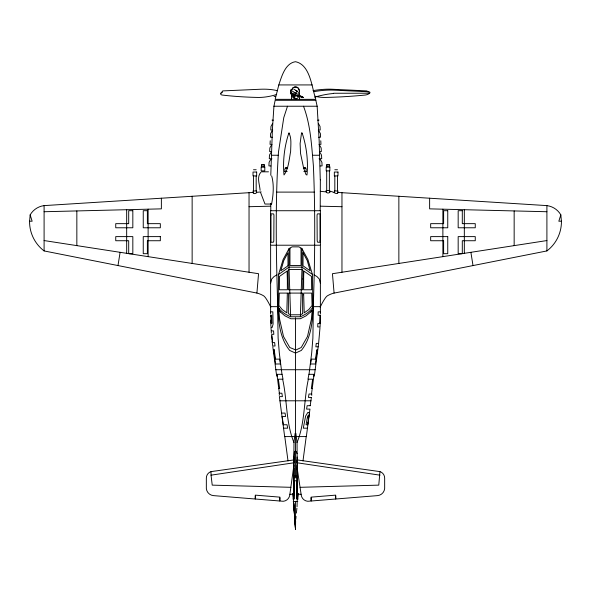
<?xml version="1.0" encoding="UTF-8"?>
<svg xmlns="http://www.w3.org/2000/svg" width="591" height="591" viewBox="0 0 591 591"><rect width="100%" height="100%" fill="white"/><g stroke="black" fill="none" stroke-linecap="round" stroke-linejoin="round"><path stroke-width="0.89" d="M335.695 495.915L335.695 499.011L335.688 495.14L311.08 497.142L311.235 500.998L311.117 497.866M297.096 456.961L297.059 499.033L298.1 499.033M312.89 306.781C312.661 321.829 311.169 338.34 301.307 350.441L295.5 353.086L289.693 350.441C279.831 338.333 278.339 321.829 278.11 306.781L278.568 274.453L283.089 259.575L288.992 248.693L292.065 246.861L298.935 246.861L302.008 248.693L307.911 259.575L312.432 274.453L312.89 306.781L311.775 308.65A43.165 19.252 0 0 1 300.368 316.754L290.632 316.754A43.165 19.252 0 0 1 279.225 308.65L278.11 306.781M293.897 462.036L293.897 459.916L211.039 471.618A6.767 6.767 0 0 0 206.34 478.06L206.34 488.506A7.809 7.809 0 0 0 213.484 495.62L283.215 501.279A7.203 7.203 0 0 0 289.753 495.14L293.875 465.413M297.14 468.094L301.247 495.14A7.203 7.203 0 0 0 307.785 501.279L377.516 495.62A7.809 7.809 0 0 0 384.66 488.506L384.66 478.06A6.767 6.767 0 0 0 379.961 471.618L297.103 459.916L297.103 462.036M289.885 494.268L293.697 494.268L293.712 491.579M293.89 462.775L293.897 462.044M293.638 499.033L293.897 459.916M293.875 459.65L294.399 451.908L295.5 451.243L296.276 451.546L297.059 453.674M293.697 494.268L293.86 468.146M292.9 499.033L293.941 499.033L293.941 494.327M320.256 315.254L320.123 323.528M293.83 459.961L293.993 441.824L295.116 433.417L295.884 433.417L297.059 443.065L297.362 499.033M293.609 493.596L293.55 501.53L295.5 529.115L295.618 521.321L295.197 524.077M297.059 495.007L297.214 482.64M277.6 306.655L278.117 338.111L279.321 353.086L281.996 374.317M270.774 175.276L272.421 129.119L273.936 106.232L275.155 100.307L315.882 100.307M313.267 306.655C314.907 259.589 315.446 212.442 313.363 165.377C311.583 145.578 310.622 124.996 303.508 106.232M300.368 316.754L302.008 267.139L302.008 248.693M279.883 497.866L279.765 500.998L279.92 497.142L255.312 495.14L255.305 499.011L255.305 495.915M270.227 140.761L270.043 144.337L271.978 144.44M293.941 483.349C293.269 479.781 297.731 479.781 297.059 483.349M297.391 493.596L297.037 506.716M319.997 327.687L318.615 343.393L316.266 343.393L315.845 346.799L318.187 346.799L318.534 344.11M270.804 307.202A61.708 61.523 88.6 0 0 265.92 298.366A12.071 12.034 88.6 0 0 263.771 295.921A25.472 25.42 73.4 0 0 257.698 293.262L256.915 293.062L258.548 273.714L44.096 240.559M293.941 477.912C293.55 475.127 297.45 475.127 297.059 477.912M296.896 508.194L296.416 513.084M260.646 192.696L264.982 204.043L271.594 204.043C273.367 194.875 274.158 184.747 271.668 175.882M295.788 519.171L296.069 516.423M379.961 471.618L378.772 485.137L300.058 487.316M308.613 417.704L308.709 415.872L308.029 415.85A2.054 0.598 -82 0 0 307.608 416.153L306.057 424.759L307.785 424.759M309.004 374.317L311.679 353.086L312.883 338.111L313.4 306.655M307.682 424.759L308.716 417.704M310.194 405.699L311.391 397.425M318.187 346.836L314.508 374.701L313.747 374.701M302.984 460.95L306.227 436.586M253.258 192.984L253.014 190.967L256.664 190.967L256.42 192.947L254.839 193.671L253.546 193.25L253.022 192.444L44.096 205.609A19.023 18.934 90 0 0 30.171 214.843L29.55 221.595A36.79 36.612 90 0 0 44.096 250.931L256.915 293.062M313.769 376.652L314.22 374.701M308.369 379.186C303.722 399.93 305.215 422.794 297.037 442.504M298.544 493.478L297.665 499.033M117.993 265.536L120.106 252.313M334.336 192.348L334.366 190.967L337.986 190.967C338.318 197.379 332.098 189.726 329.837 191.898C329.084 194.114 325.19 192.858 326.225 190.479M329.793 192.297L329.837 190.479L326.202 190.479M278.812 84.927L275.155 99.332L315.845 99.332C311.782 88.251 310.637 64.811 295.5 61.708C285.217 63.207 281.634 76.557 278.812 84.927L312.188 84.927M270.619 283.185L271.742 278.996L274.121 276.485L276.891 274.941M301.506 133.138L300.11 143.606L300.531 153.379L303.656 168.199L306.02 174.589L306.98 175.01C308.376 161.173 306.537 146.354 302.171 133.13L301.506 133.138L302.156 133.123M337.742 192.984L337.978 192.444L546.904 205.609A19.023 18.934 90 0 1 560.829 214.843L558.835 221.219L561.435 221.219M298.795 95.801C298.248 100.566 291.466 99.185 292.094 94.7M296.815 90.911L295.951 93.223L291.644 93.26A51.624 5.94 32.2 0 0 296.268 99.192M287.492 106.232L283.769 117.653L278.472 152.146C275.074 203.57 276.196 255.194 277.733 306.655M272.458 123.77L270.981 126.408L270.789 129.976L272.732 130.079M272.082 130.943L270.604 133.588L270.412 137.156L272.355 137.26M271.328 145.305L269.851 147.942L269.666 151.518L271.601 151.621M270.951 152.485L269.474 155.123L269.289 158.698L271.963 158.839M270.575 159.666L269.097 162.303L268.912 165.879L270.848 165.982M288.829 133.13C284.434 146.332 282.653 161.144 284.005 174.966C288.585 169.07 289.162 159.016 290.639 151.422C290.683 145.711 291.843 137.614 288.844 133.123L289.494 133.138M277.556 90.748A50.863 22.022 -16.1 0 0 260.129 89.256L222.755 90.911L220.812 93.408A4.366 1.891 -16.1 0 0 222.379 95.077A302.562 131.01 -16.1 0 0 257.794 97.441A29.58 12.81 -16.1 0 0 276.669 94.486M310.785 311.885L311.538 310.984M294.517 96.326L293.387 97.641L296.556 95.254M310.785 311.885L305.939 315.912L300.42 318.734L290.905 318.778L285.091 315.919L280.215 311.885M260.838 172.313C256.42 177.078 259.796 184.688 260.084 190.324M314.08 91.635A50.863 22.022 -16.1 0 1 334.078 90.15L368.814 91.804A2.637 1.145 -16.1 0 1 369.619 93.223L369.412 93.408A4.366 1.891 -16.1 0 1 364.957 95.077A302.562 131.01 -16.1 0 1 325.442 97.441A29.58 12.81 -16.1 0 1 315.343 96.222M278.568 274.453L288.992 267.139L302.008 267.139L312.432 274.453M311.612 310.94L312.196 310.112L311.346 319.443L307.483 336.523L301.225 347.508L295.914 349.983L289.775 347.508L283.517 336.523L279.654 319.443L278.804 310.112L280.215 311.885M320.196 307.202A61.708 61.523 -88.6 0 1 325.08 298.366A12.071 12.034 -88.6 0 1 327.229 295.921A25.472 25.42 -73.4 0 1 333.302 293.262L546.904 250.931A36.79 36.612 90 0 0 561.45 221.595L560.829 214.843M285.771 171.501C283.71 170.681 285.076 166.603 287.647 167.97M285.202 171.449L285.926 171.36M305.229 171.501C306.825 171.375 306.47 166.869 304.166 168.088M546.904 240.559L332.452 273.714L334.085 293.062M290.942 487.316L212.228 485.137L211.039 475.171L293.89 462.783M261.163 191.898L256.664 192.348M312.883 306.663L320.381 306.655M317.67 120.172L318.97 120.106M318.268 130.079L320.211 129.976L320.019 126.408L318.542 123.77M318.645 137.26L320.588 137.156L320.396 133.588L318.918 130.943M319.022 144.44L320.957 144.337L320.773 140.761M319.399 151.621L321.334 151.518L321.149 147.942L319.672 145.305M319.037 158.839L321.711 158.698L321.526 155.123L320.049 152.485M320.152 165.982L322.088 165.879L321.903 162.303L320.425 159.666M285.771 171.39L284.714 171.449L286.642 171.516M304.454 168.08L305.059 168.043L304.166 167.992M44.096 211.733L161.373 208.859L161.373 198.199M249.04 206.71L270.53 206.185M286.834 167.992L285.941 168.043L286.546 168.08M304.358 171.516L306.286 171.449L305.229 171.39M305.074 171.53L303.855 171.538M287.647 168.11L286.642 168.11M303.353 167.97L305.798 168.043M304.358 168.11L303.353 168.11M333.568 93.26L369.619 93.223M273.847 106.232L317.153 106.232L319.162 140.614L320.278 179.827M271.269 155.241L278.272 155.241M312.728 155.241L319.731 155.241M253.509 169.75L256.176 169.75M334.824 169.75L337.491 169.75M261.481 171.818L268.484 171.818M320.352 179.827L320.204 210.728M276.699 192.105L314.301 192.105M29.565 221.219L32.136 221.219L30.163 214.902M129.06 253.694L132.827 253.694L132.827 236.614L115.74 236.614L115.74 240.736L128.698 240.736L128.698 253.642M461.94 253.694L458.173 253.694L458.173 236.614L475.26 236.614L475.26 240.736L462.302 240.736L462.302 253.642M270.619 306.655L278.117 306.663M270.619 311.841L272.835 311.841L273.064 322.309A5.393 1.906 86.8 0 1 273.02 324.466L272.082 327.569L271.269 327.569A5.866 0.613 84.9 0 1 270.818 325.442L270.818 324.466A5.703 0.85 -90 0 0 270.877 322.309L270.818 320.167M320.381 311.841L318.165 311.841L318.128 315.247L320.1 315.254L319.938 323.528L317.869 323.528L317.699 326.934L320.063 326.934L320.241 322.198M275.834 369.73L315.166 369.73M277.253 374.701L276.492 374.701L272.813 346.836M278.789 388.538L279.676 388.538L278.346 379.186L283.023 379.186L282.084 374.317L276.928 374.317L279.484 393.946L279.225 395.394M312.211 388.538L311.324 388.538L312.654 379.186L307.977 379.186L308.916 374.317L314.072 374.317L311.516 393.946L311.775 395.394M278.937 393.214L281.877 393.214L282.417 396.627L279.388 396.627L284.655 436.586L306.345 436.586L309.965 409.112L306.589 409.112L307.143 405.699L310.297 405.699M311.959 394.02L308.997 394.02L308.458 397.425L311.287 397.425M279.935 400.801L311.065 400.801M281.552 413.079L285.054 413.079L285.608 416.485L282.232 416.485M283.215 424.759L287.034 424.759L287.699 428.172L283.547 428.172M307.453 428.172L303.301 428.172L305.613 416.071L307.845 412.444L309.307 412.444A5.696 0.48 -82.5 0 1 309.233 414.572L309.159 415.045A5.873 0.857 -82.5 0 0 308.79 417.15M297.125 465.413L297.303 494.268L301.115 494.268M293.225 501.53L297.775 501.53M287.145 171.538L285.926 171.53M286.834 168.088L285.202 168.043M320.47 206.185L341.96 206.71M546.904 211.733L429.627 208.859L429.627 198.199M305.074 171.36L305.798 171.449M272.03 120.106L273.33 120.172M320.292 191.299L326.269 191.898M297.11 462.783L379.961 475.171M295.5 90.423L297.908 91.671L298.795 93.592M301.757 96.577L291.311 94.759L302.673 97.101L291.149 94.102L290.528 90.091L291.171 93.836L303.176 97.389M291.149 94.102L302.976 97.271L291.171 93.836L290.491 90.068L303.272 97.441L291.26 93.607M293.816 89.175L297.162 91.11M314.109 274.941L316.879 276.485L319.258 278.996L320.381 283.185M276.78 374.701L277.231 376.652M368.274 92.063L366.93 90.911L332.415 89.256A50.863 22.022 -16.1 0 0 313.053 90.63M293.963 442.504C285.785 422.794 287.278 399.93 282.631 379.186M315.845 100.307L317.153 106.232M293.335 499.033L292.456 493.478M470.894 252.313L473.007 265.536M284.773 436.586L288.016 460.95M299.452 90.911L298.292 88.118A3.812 3.664 27.4 0 0 295.5 86.958A3.812 3.664 -27.4 0 0 292.708 88.118L291.688 89.884A3.952 3.952 0 0 1 299.452 90.911L299.452 99.332M282.121 416.485L283.318 424.759M272.266 341.384L272.407 342.588M272.148 341.384L272.71 345.994L275.051 345.994L274.638 342.588L272.554 342.588L272.126 338.65L271.734 334.314L273.818 334.314L273.574 330.908L271.232 330.908L271.365 333.169M308.436 419.846L308.192 417.276M307.926 422.72L307.985 423.252M272.163 340.364L271.72 335.91M294.931 516.423L295.212 519.171M271.535 203.467L271.594 204.043M294.584 513.084L294.104 508.194M293.963 506.716L293.624 502.535M271.003 327.687L271.203 330.428M293.683 503.392L295.5 529.211M293.661 503.089L295.5 529.292L295.5 501.53M290.632 316.754L288.992 267.139L288.992 248.693M270.752 316.702L270.744 315.254M293.786 482.64L293.941 495.007M270.781 203.319L270.796 210.728M297.103 462.044L297.11 462.775M297.288 491.579L297.303 494.268M297.059 494.327L297.088 499.033M293.904 456.961L293.941 499.033M546.904 205.609L546.904 250.931M514.155 210.928L514.155 245.627M464.327 209.709L464.327 253.325M442.881 209.184L442.881 256.642M398.859 196.256L398.859 263.446M341.96 192.666L341.96 272.244M337.491 175.933L337.491 190.967M334.824 175.933L334.824 190.967M329.364 166.972L329.364 164.682L326.697 164.682L326.697 166.972M329.364 170.865L329.364 190.479M329.121 164.682L329.121 167.334M326.941 164.682L326.941 167.334M326.697 170.865L326.697 190.479M320.381 244.785L320.381 210.728L270.619 210.728L270.619 244.785M320.381 313.954L320.381 245.213L270.626 245.213L270.619 313.954M301.033 248.131L301.033 265.477L289.967 265.477L289.967 248.131M295.5 317.766L295.5 477.897M291.548 93.437L291.548 99.332M264.303 166.972L264.303 164.682L261.636 164.682L261.636 166.972M264.059 164.682L264.059 167.334M261.879 164.682L261.879 167.334M256.176 175.933L256.176 190.967M253.509 175.933L253.509 190.967M249.04 192.666L249.04 272.244M211.039 471.618L211.039 475.171M192.141 196.256L192.141 263.446M148.119 209.184L148.119 256.642M126.673 209.709L126.673 253.325M76.845 210.928L76.845 245.627M44.096 205.609L44.096 250.931M220.923 93.223A2.637 1.145 -16.1 0 1 222.43 92.203M274.039 96.289A51.624 25.117 -9.3 0 1 275.554 96.71M314.789 97.123A51.624 19.636 -22.8 0 1 333.346 93.504M287.359 279.898L287.352 289.775L279.344 289.775L279.499 276.403L287.078 271.084L287.359 279.898M302.673 313.681L300.435 314.781L290.565 314.781L288.327 313.71L288.43 293.092L302.57 293.092L302.681 313.703M302.814 278.967L302.622 289.775L288.378 289.775L287.972 270.464L289.073 269.555L301.927 269.555L303.028 270.464L302.814 278.967M303.663 276.027L303.648 289.775L311.656 289.775L311.501 276.403L303.922 271.084L303.663 276.027M303.678 294.828L304.195 312.861L308.82 309.529L312.092 305.488L311.693 293.092L303.663 293.092L303.678 294.828M270.914 215.582L270.966 241.667L271.099 242.236L273.16 242.236A2.113 0.665 -89.7 0 0 273.618 241.667A1.906 0.598 -89.7 0 0 273.818 240.293L273.951 215.804A1.884 0.591 -89.7 0 0 273.825 214.622L273.766 214.43A2.113 0.68 -89.8 0 0 273.301 213.861L271.106 213.861L270.914 215.582M303.072 252.8L303.013 265.824L310.179 270.789L307.209 260.483L303.072 252.8M320.086 240.293L319.901 242.236L317.84 242.236A2.113 0.665 89.7 0 1 317.382 241.667A1.906 0.598 89.7 0 1 317.182 240.293L317.049 215.804A1.884 0.591 89.7 0 1 317.175 214.622L317.234 214.43A2.113 0.68 89.8 0 1 317.699 213.861L319.894 213.861L320.026 214.43L320.086 240.293M271.867 323.07C270.626 326.395 270.841 316.503 270.9 315.254L271.705 315.254L271.867 323.07M287.337 293.092L286.805 312.861L282.18 309.529L278.908 305.488L279.307 293.092L287.337 293.092M288.009 265.211L287.987 265.824L280.821 270.789L283.791 260.483L287.928 252.8L288.009 265.211M317.286 349.783L315.417 363.997L310.593 363.997L311.383 359.129L315.491 359.129L316.791 349.783L317.286 349.783M264.798 166.972L261.148 166.972L261.148 170.865L264.798 170.865L264.798 166.972M329.852 166.972L326.202 166.972L326.202 170.865L329.852 170.865L329.852 166.972M256.664 172.04L253.014 172.04L253.014 175.933L256.664 175.933L256.664 172.04M337.986 172.04L334.336 172.04L334.336 175.933L337.986 175.933L337.986 172.04M132.827 210.699L128.698 210.699L128.698 223.657L115.74 223.657L115.74 227.779L132.827 227.779L132.827 210.699M147.373 210.699L143.251 210.699L143.251 227.779L160.331 227.779L160.331 223.657L147.373 223.657L147.373 210.699M447.749 210.699L443.627 210.699L443.627 223.657L430.669 223.657L430.669 227.779L447.749 227.779L447.749 210.699M462.302 210.699L458.173 210.699L458.173 227.779L475.26 227.779L475.26 223.657L462.302 223.657L462.302 210.699M160.331 236.614L143.251 236.614L143.251 253.694L147.373 253.694L147.373 240.736L160.331 240.736L160.331 236.614M447.749 236.614L430.669 236.614L430.669 240.736L443.627 240.736L443.627 253.694L447.749 253.694L447.749 236.614M274.209 349.783L273.714 349.783L275.583 363.997L280.407 363.997L279.617 359.129L275.509 359.129L274.209 349.783M279.558 311.036L279.225 308.65L279.513 311.014"/></g></svg>
